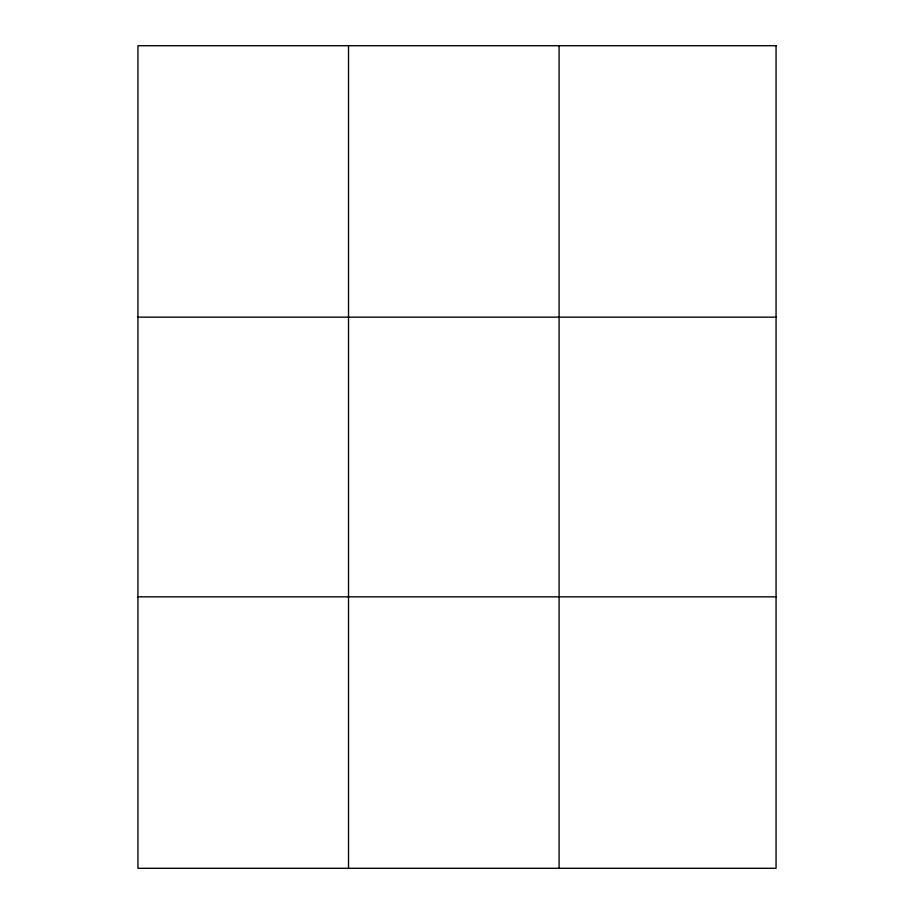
<?xml version="1.0" encoding="UTF-8"?>
<svg xmlns="http://www.w3.org/2000/svg" width="914" height="914" viewBox="0 0 914 914"><rect width="100%" height="100%" fill="white"/><g stroke="black" fill="none" stroke-linecap="round" stroke-linejoin="round"><path stroke-width="1.37" d="M348.52 868.3L348.52 45.7M559.094 868.3L559.094 45.7M137.945 317.158L776.055 317.158M137.945 596.842L776.055 596.842M776.055 45.7L776.055 868.3L137.945 868.3L137.945 45.7L776.055 45.7"/></g></svg>
